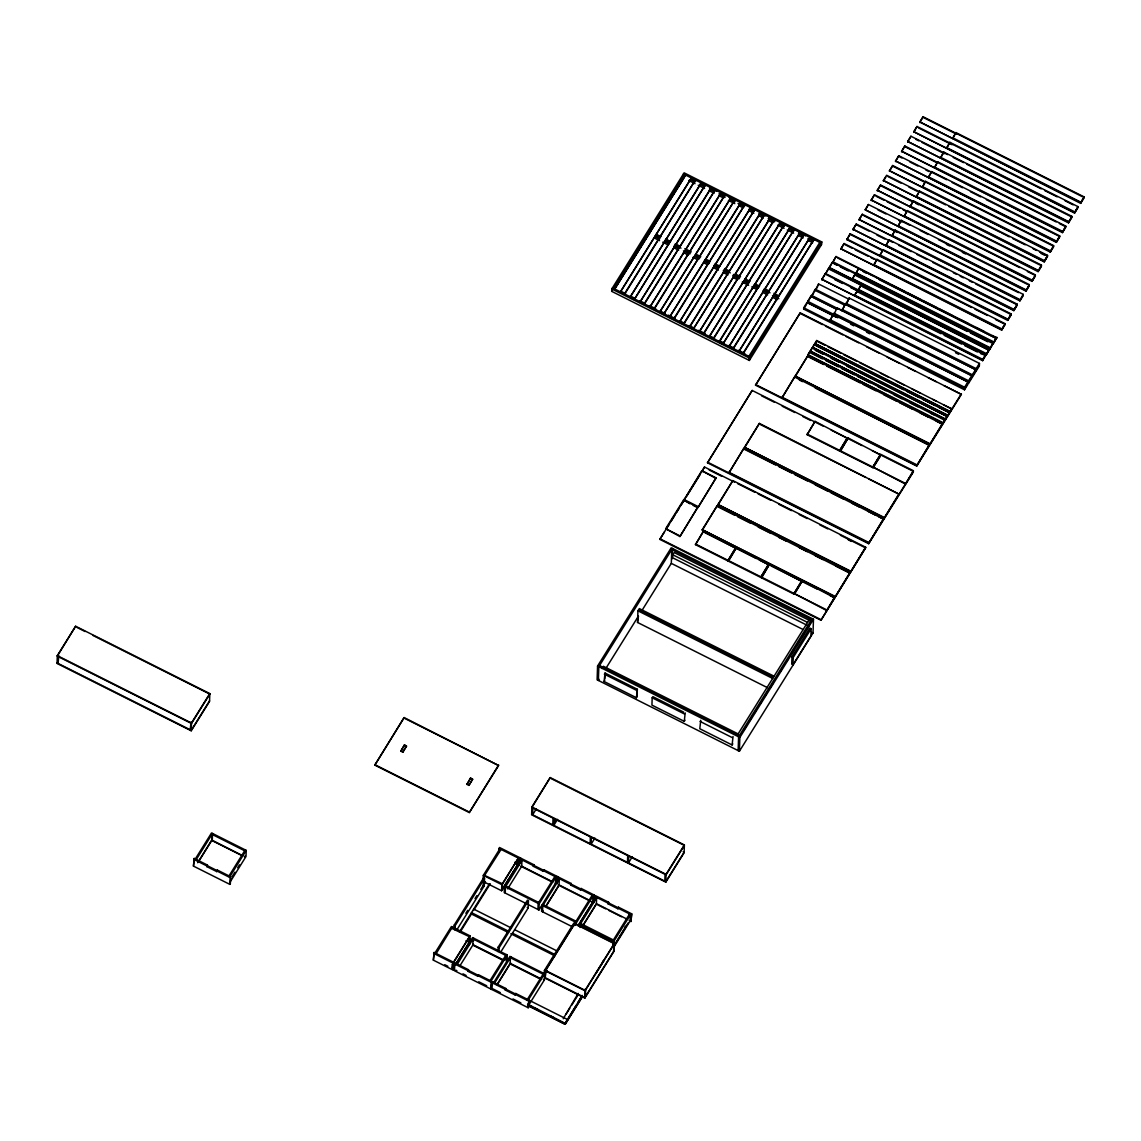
<?xml version="1.0" encoding="UTF-8"?>
<svg xmlns="http://www.w3.org/2000/svg" width="1141" height="1141" viewBox="0 0 1141 1141"><rect width="100%" height="100%" fill="white"/><g stroke="black" fill="none" stroke-linecap="round" stroke-linejoin="round"><path stroke-width="1.5" d="M57.307 655.647L57.05 663.449L191.217 730.796L209.545 701.387L209.801 693.585L75.62 626.238L57.307 655.647L191.488 722.995L191.217 730.796M58.063 663.434L58.833 655.761M75.62 626.238L57.292 656.146L191.46 723.494L209.787 694.085L92.977 635.451M193.457 866.105L194.227 858.431L207.448 865.078L206.878 866.632L216.79 871.61L217.361 870.055L230.582 876.687L230.354 883.476L229.797 884.361L193.457 866.105L194.227 858.431M206.878 866.632L207.448 865.078M216.79 871.61L217.361 870.055M229.797 884.361L230.582 876.687M199.49 860.157L212.312 839.576L212.511 833.458L196.024 859.929L195.025 859.43L211.513 832.959L246.214 850.387L246.014 856.492L229.526 882.963M374.804 765.14L404.128 717.575L498.617 765.525L469.308 812.577L374.804 765.14L404.128 717.575M400.833 751.192L404.513 744.802L406.481 746.3L402.816 752.19L400.833 751.192L404.513 744.802M402.816 752.19L406.496 745.8M433.352 960.152L434.122 952.478L454.289 962.605L454.061 969.379L453.519 970.264L433.352 960.152L434.122 952.478M435.919 954.004L452.435 927.02M451.865 928.417L469.393 936.704L469.193 942.808M453.519 970.264L453.576 968.566L452.25 967.91L452.364 964.516L452.906 963.632L454.232 964.302L453.676 965.172L452.364 964.516M452.25 967.91L452.906 963.632M454.118 928.032L454.204 925.109L483.513 878.057L484.511 878.556L484.269 885.858L456.785 929.972M453.676 965.172L454.289 962.605M455.059 929.986L455.202 925.608L484.511 878.556M454.731 963.974L454.503 970.763L490.858 989.019L491.628 981.346L478.407 974.714L477.837 976.268L467.924 971.291L468.495 969.736L455.273 963.09L454.731 963.974L467.953 970.62M466.94 784.366L470.62 777.977L472.574 779.488L468.922 785.365L466.94 784.366L470.62 777.977M468.922 785.365L472.602 778.975M469.308 812.577L498.631 765.026M467.924 971.291L468.495 969.736M469.45 944.677L469.65 938.572L468.666 938.073M434.949 952.992L451.437 926.535L469.949 935.82L469.735 941.924L456.072 963.874M473.643 910.475L473.686 909.106L511.468 928.075M473.458 941.168L473.558 938.116L457.085 964.587L456.086 964.088L472.574 937.617L507.274 955.031L507.075 961.15L506.076 960.651L506.276 954.546L489.789 981.003L490.787 981.502L507.274 955.031M477.837 976.268L478.407 974.714M483.099 881.465L483.313 875.361L499.787 848.89M483.37 882.435L483.271 885.359L484.269 885.858M484.198 878.912L484.297 875.86L500.771 849.902M484.825 875.489L502.368 883.762L502.154 889.88M490.858 989.019L491.628 981.346M491.842 989.504L492.627 981.845L505.848 988.477L505.263 990.031L515.19 995.009L515.761 993.454L528.968 1000.087L528.754 1006.875L528.197 1007.76L491.842 989.504L492.399 988.634L500.3 992.599M498.859 851.771L499.516 847.492L519.683 857.618L519.069 860.186L517.757 859.53L517.643 862.924L518.955 863.58L519.512 862.71L518.185 862.04L517.643 862.924M498.018 951.551L498.161 947.173L527.47 900.121L528.454 900.62L528.212 907.922L500.742 952.036M499.059 950.596L499.159 947.672L528.454 900.62M484.098 881.964L501.612 890.764L501.812 884.646L518.299 858.189L502.34 884.275M520.724 866.09L521.722 866.59L521.922 860.485L520.924 859.986L504.436 886.457L504.236 892.562L538.937 909.976L558.277 878.727L559.261 879.226L559.061 885.33L558.063 884.831M505.235 893.061L505.434 886.942L521.922 860.485M505.634 958.483L505.734 955.416L473.016 939L472.816 945.105L502.411 959.966M505.263 990.031L505.848 988.477M501.612 890.764L518.1 864.293L514.933 862.182M519.069 860.186L519.683 857.618M515.19 995.009L515.761 993.454M519.996 862.724L520.667 858.118L533.888 864.75L533.318 866.304L543.23 871.282L543.801 869.727L557.022 876.359L556.908 879.754M520.553 861.498L520.667 858.118M531.891 806.987L531.635 814.788L665.802 882.136L684.115 852.726L684.372 844.925L550.204 777.577L531.891 806.987L666.059 874.334L665.802 882.136M532.861 807.985L532.633 814.774L536.299 808.898M528.026 1003.31L527.926 1006.362L544.414 979.891L544.614 973.786L509.913 956.372L493.326 983.2M528.197 1007.76L528.968 1000.087M533.318 866.304L533.888 864.75M538.937 909.976L539.137 903.872L555.624 877.4L554.64 876.901L538.153 903.372L537.953 909.477L538.495 908.593M543.23 871.282L543.801 869.727M684.358 845.438L666.044 874.847L531.877 807.5L550.204 777.577M544.428 970.406L585.076 990.802L614.386 943.75L573.738 923.354L544.428 970.406L544.371 972.103L545.369 972.603M545.911 971.718L545.198 977.68L584.848 997.591L614.158 950.539M553.028 818.111L552.8 824.9L555.61 820.365M554.013 818.61L553.784 825.399L557.55 819.352M555.425 883.505L555.624 877.4M556.295 882.506L557.022 876.359M557.293 882.991L558.006 876.858L571.227 883.491L570.657 885.045L580.569 890.023L581.14 888.468L594.361 895.1L594.19 900.192M557.906 880.253L558.006 876.858M563.226 1018.742L578.216 993.412M528.782 1006.091L564.995 1024.261L582.181 995.394M527.527 1005.192L565.323 1024.162L527.541 1004.85M570.657 885.045L571.227 883.491M567.191 1020.739L567.248 1019.384L529.453 1000.415M573.681 925.051L573.738 923.354M574.665 925.551L574.75 923.34L614.4 943.25L614.143 951.052L584.834 998.104L545.184 978.194L545.441 970.392L585.091 990.302L584.834 998.104M575.392 925.166L575.492 922.113L591.979 895.642L592.963 896.141L592.764 902.26L578.116 925.779M580.569 890.023L581.14 888.468M580.013 927.49L580.127 924.438L596.6 897.967L595.616 897.468L579.129 923.939L613.829 941.354L613.63 947.472L630.117 921.001L630.317 914.897L629.319 914.397L612.831 940.854M590.139 843.641L590.368 836.852M591.352 837.351L591.138 844.14L594.889 838.107M597.57 666.03L597.114 679.822L739.397 751.234L813.02 633.027L813.476 619.235L671.208 547.823L597.57 666.03L739.853 737.443L739.397 751.234M611.69 291.354L611.776 288.987L684.115 172.833L821.777 241.935L821.705 244.302L749.352 360.456L611.69 291.354L612.389 290.242M594.361 895.1L593.591 902.773L558.819 885.316M594.689 900.22L595.36 895.599L608.581 902.231L608.01 903.8L617.923 908.778L618.493 907.209L631.715 913.841L630.93 921.514L631.715 913.841M596.6 897.967L596.401 904.086L583.579 924.666M604.088 681.491L605.03 673.047L637.334 689.264L637.092 696.595L636.407 697.721L604.088 681.491L604.787 680.378M604.83 678.909L605.03 673.047M595.887 973.458L603.575 961.107M608.01 903.8L608.581 902.231M634.31 299.484L705.281 184.928L634.31 299.484L631.201 297.929M613.616 951.423L613.829 944.634L612.845 944.135M617.923 908.778L618.493 907.209M625.083 927.804L625.125 926.449M627.479 862.382L627.707 855.593M648.43 235.032L649.885 231.067L649.828 232.793M628.705 856.092L628.477 862.881L632.228 856.848M767.522 687.695L637.548 622.458L637.933 610.82L639.331 608.581L774.054 676.199M628.349 922.67L613.288 947.158M638.418 616.354L637.548 622.458M629.219 917.45L629.319 914.397M636.407 697.721L637.334 689.264M683.659 712.127L652.88 696.666L652.181 697.793L651.939 705.124L684.258 721.34L684.957 720.228M865.677 547.266L850.772 571.812L717.96 504.493L732.836 480.589L865.677 547.266L820.964 620.262L659.812 539.365L704.496 467.011L734.504 482.087M683.887 500.1L701.815 470.691L716.092 477.851L698.149 507.26L683.587 499.958L665.674 528.711L679.922 536.527L697.864 507.117L679.922 536.527M684.6 176.955L684.657 175.229L683.958 176.356M672.12 558.79L672.463 548.45L598.84 666.658L598.383 680.45L599.082 679.323M811.465 621.446L674.217 552.558L672.833 554.797L672.734 557.821L807.457 625.439M664.832 881.137L665.046 874.348M683.587 499.958L689.906 503.794M684.258 721.34L685.199 712.897M695.468 544.656L703.398 531.307L735.688 548.179L727.787 560.873L695.468 544.656L703.398 531.307M698.149 507.26L716.092 477.851M701.815 470.691L716.063 478.507M849.974 572.482L835.069 597.028L702.257 529.695L717.133 505.805L849.959 573.124L835.725 565.979M704.496 467.011L701.672 472.146M913.37 470.705L905.441 484.055L873.136 467.182L881.052 454.489L913.37 470.705L913.328 472.003L868.658 543.701L707.491 462.804L752.176 390.45L823.274 426.149M700.745 720.299L699.804 728.742L732.108 744.959L732.807 743.846M702.228 530.351L717.133 505.805M743.832 448.356L728.914 472.902L743.832 448.356L883.562 519.155L878.798 516.759M727.787 560.873L735.717 547.537M728.343 561.158L736.287 547.823L768.578 564.681L760.662 577.389L728.343 561.158L736.287 547.823M732.836 480.589L717.931 505.135M732.108 744.959L733.05 736.515M899.137 493.554L884.218 518.1L744.488 447.301L759.378 423.397L899.108 494.196M749.352 360.456L749.437 358.089L821.777 241.935M684.629 322.775L754.672 209.716L683.716 323.63M738.141 750.607L738.598 736.815L812.221 618.607M752.176 390.45L707.491 462.804M755.542 385.187L800.226 312.834L961.378 394.372L916.708 466.084L755.542 385.187L800.226 312.834M744.46 447.942L759.378 423.397M760.662 577.389L768.592 564.039M761.461 577.788L769.391 564.438L801.681 581.311L793.779 594.005L761.461 577.788L769.391 564.438M794.592 377.001L782.013 397.81L794.592 377.001L929.287 445.275L815.173 387.983M942.452 423.525L929.872 444.334L795.177 376.059L807.728 355.892L942.437 424.167L936.091 420.986M793.779 594.005L801.709 580.655M791.968 656.831L791.726 664.162L792.981 664.789L810.894 636.036L811.137 628.705L809.882 628.063L791.968 656.831L793.237 657.458L792.981 664.789M829.835 320.892L833.13 314.36L967.853 381.993L967.768 384.574L964.516 389.808L803.663 309.068L803.706 307.77L806.958 302.55L835.626 316.927M834.599 597.171L826.669 610.506L794.364 593.648L802.28 580.94L834.57 597.813L829.963 595.502M806.915 303.834L806.958 302.55M837.936 317.811L807.671 302.622L807.714 301.324L810.98 296.104L836.453 308.897M795.149 376.715L807.728 355.892M944.862 419.66L942.979 423.297L807.857 354.808L809.725 351.813L944.848 420.302M810.98 296.104L807.671 302.622M807.842 355.45L809.725 351.813M835.283 308.641L811.394 296.646L814.703 290.128L844.953 305.317M794.35 594.29L802.28 580.94M807.115 434.692L815.045 421.357L847.349 438.23L839.434 450.923L807.115 434.692L815.045 421.357M947.215 415.895L945.333 419.517L810.21 351.043L812.064 348.048L947.187 416.536M812.064 348.048L810.181 351.685M949.554 412.129L947.672 415.752L812.549 347.278L814.417 344.282L949.54 412.771L938.401 407.18M814.66 291.426L814.703 290.128M848.79 299.156L818.539 283.966L815.23 290.484L817.683 286.562M814.417 344.282L812.535 347.919M951.908 408.364L950.025 411.987L814.902 343.512L816.756 340.517L951.879 409.006L943.935 405.012M814.874 344.154L816.756 340.517M818.496 285.25L818.539 283.966M821.834 279.288L982.686 360.028L985.938 354.794L982.658 360.67L821.834 279.288L825.086 274.054L986.266 354.88L989.518 349.659L828.694 268.278L825.414 274.14L828.694 268.278M825.086 274.054L821.805 279.93M829.15 267.522L990.003 348.262L993.269 343.042L989.989 348.904L829.15 267.522L832.417 262.302L993.597 343.127L996.849 337.893L836.025 256.511L832.745 262.387L836.025 256.511M832.417 262.302L829.136 268.164M820.964 620.262L865.662 547.908L840.347 535.215M833.13 314.36L830.648 319.58M833.843 314.445L837.152 307.927L971.875 375.546L971.79 378.142L968.524 383.362L968.609 380.78L971.875 375.546M837.109 309.211L837.152 307.927M876.973 259.364L873.692 265.24L876.973 259.364L1004.979 323.616L1004.936 324.914L1001.67 330.148L840.846 248.752L844.098 243.532L910.133 276.678M845.267 304.162L841.972 310.68L845.267 304.162L975.598 369.57L975.512 372.166L972.246 377.386L972.332 374.804L975.598 369.57M840.831 249.408L844.098 243.532M839.434 450.923L847.364 437.574M882.207 251.562L879.768 255.484L883.034 249.608L1011.054 313.875L1011.012 315.158L1007.745 320.393L846.893 239.653L850.173 233.777L1011.026 314.517L1007.774 319.737L846.922 238.997M840.232 451.323L848.162 437.973L880.453 454.845L872.551 467.539L840.232 451.323L848.162 437.973M845.809 304.519L849.118 298.001L979.434 363.409L979.349 365.99L976.083 371.224L976.168 368.643L979.434 363.409M846.893 239.653L850.173 233.777M849.075 299.284L849.118 298.001M889.11 239.852L885.844 245.729L889.11 239.852L1017.13 304.119L1017.087 305.403L1013.821 310.637L852.997 229.255L856.249 224.021L892.875 242.405M854.923 274.411L852.341 279.16L854.923 274.411L993.24 343.683M852.969 229.897L856.249 224.021M854.695 295.134L857.248 291.012L854.695 295.134L982.701 359.386L982.658 360.67M858.531 268.62L855.95 273.369L858.531 268.62L996.179 338.364L879.083 279.588M895.186 230.111L891.92 235.987L895.186 230.111L1023.206 294.364L1023.163 295.647L1019.897 300.882L859.073 219.5L862.325 214.266L1018.442 292.624M858.274 289.985L860.856 285.236L988.848 350.13M862.325 214.266L859.045 220.142M860.856 285.236L859.13 288.616M909.805 225.305L868.401 204.51L865.149 209.744L1025.973 291.126L1029.239 285.906L1029.282 284.608L901.262 220.356L897.981 226.232L901.262 220.356M868.401 204.51L865.933 209.088M907.337 210.6L904.057 216.476L907.337 210.6L1035.343 274.853L1035.301 276.151L1032.049 281.371L871.225 199.989L874.477 194.754L962.633 239.011M874.477 194.754L871.196 200.631M913.413 200.845L910.133 206.721L913.413 200.845L1041.419 265.097L1041.376 266.395L1038.125 271.615L877.301 190.233L880.552 185.013L1039.822 264.954M868.658 543.701L883.59 518.513M877.272 190.889L880.552 185.013M872.551 467.539L880.481 454.204M919.489 191.089L916.209 196.965L919.489 191.089L1047.495 255.342L1047.452 256.639L1044.2 261.874L883.376 180.478L886.628 175.258L929.63 196.837M922.285 187.21L925.565 181.333L1053.571 245.6L1053.528 246.884L1050.276 252.118L889.452 170.722L892.704 165.502L1053.557 246.242L1050.291 251.462L889.452 170.722M889.424 171.378L892.704 165.502M931.641 171.592L928.36 177.454L931.641 171.592L1059.647 235.845L1059.604 237.128L1056.352 242.363L895.528 160.981L898.78 155.746L946.559 179.722M895.5 161.623L898.78 155.746M937.717 161.837L934.436 167.713L937.717 161.837L1065.723 226.089L1065.68 227.373L1062.428 232.607L901.59 151.225L904.856 145.991L1056.152 221.939M901.575 151.867L904.856 145.991M943.792 152.081L940.512 157.957L943.792 152.081L1071.798 216.334L1071.756 217.631L1068.504 222.852L907.665 141.47L910.932 136.235L947.558 154.62M910.932 136.235L907.651 142.112M949.868 142.325L946.588 148.202L949.868 142.325L1077.874 206.578L1077.831 207.876L1074.58 213.096L913.741 131.714L917.007 126.48L961.592 148.872M917.007 126.48L913.727 132.356M955.944 132.57L952.664 138.446L955.944 132.57L1083.95 196.822L1083.907 198.12L1080.655 203.355L919.817 121.959L923.083 116.739L1082.353 196.68M919.803 122.615L923.083 116.739M925.565 181.333L923.098 185.912M916.708 466.084L929.316 444.619M964.516 389.808L964.601 387.227L967.853 381.993M986.266 354.88L988.862 349.488M989.989 348.904L992.57 344.154M993.597 343.127L996.193 337.722M1001.67 330.148L1004.979 323.616M1007.745 320.393L1011.054 313.875M1013.821 310.637L1017.13 304.119M1019.897 300.882L1023.206 294.364M1025.973 291.126L1029.282 284.608M1032.049 281.371L1035.343 274.853M1038.125 271.615L1041.419 265.097M1044.2 261.874L1047.495 255.342M1050.276 252.118L1053.571 245.6M1056.352 242.363L1059.647 235.845M1062.428 232.607L1065.723 226.089M1068.504 222.852L1071.798 216.334M1074.58 213.096L1077.874 206.578M1080.655 203.355L1083.95 196.822M191.018 722.125L190.247 729.784L190.804 728.914M191.488 722.995L209.801 693.585M209.559 700.874L191.246 730.283L57.064 662.935M197.707 862.724L211.77 840.047L242.919 855.793M245.229 849.888L228.742 876.345L229.726 876.844L246.214 850.387M232.208 876.573L234.946 872.166M237.699 867.759L239.524 864.821M244.474 856.877L245.03 855.992M613.73 288.502L684.671 174.587M613.701 289.144L614.4 288.017M615.512 287.874L683.673 178.452M624.441 293.879L695.397 179.964L624.427 294.521M644.209 303.791L715.15 189.891L644.18 304.447M654.078 308.755L725.034 194.84L654.991 307.899M673.846 318.667L744.788 204.767L673.818 319.323M689.592 326.583L760.548 212.668L689.578 327.225M703.484 333.543L774.425 219.643L703.455 334.199M713.353 338.506L784.309 224.592L714.266 337.65M719.229 341.459L790.185 227.544L719.215 342.1M733.121 348.419L804.063 234.518L733.092 349.075M742.991 353.382L813.947 239.467L743.903 352.526M748.867 356.334L819.823 242.42M659.812 539.365L664.461 531.906M666.315 528.911L669.111 524.432M670.965 521.437L674.688 515.461M676.556 512.48L679.351 508.002M681.206 505.007L684.928 499.031M686.782 496.05L699.818 475.127M803.663 309.068L806.102 305.146M811.394 296.646L813.847 292.724M883.348 181.134L885.787 177.212M601.992 668.526L603.389 666.287L738.113 733.905M605.828 668.483L638.447 616.111M642.183 610.121L671.065 563.74M465.87 913.299L467.71 910.361M475.027 898.595L476.867 895.656M480.76 889.395L485.424 881.907M846.622 303.206L848.262 300.596M459.509 931.855L489.389 883.904M460.408 931.712L471.604 913.727M474.414 909.234L490.273 883.762M453.462 962.291L469.949 935.82M453.448 962.79L469.379 937.203M453.277 967.882L469.208 942.295L466.027 940.697M502.183 889.367L518.114 863.78M453.576 968.566L454.118 967.682L452.792 967.026M459.623 966.284L473.358 944.22M507.659 888.868L521.722 866.19L552.886 881.922M494.424 983.328L510.911 956.857M559.261 879.226L542.774 905.697L542.574 911.802L543.13 910.917M497.034 984.612L510.17 963.446L541.319 979.092L510.17 963.546M545.94 906.097L559.076 884.931L590.225 900.677M497.875 983.556L510.697 962.975M546.239 905.925L558.149 886.799M543.629 973.287L527.142 999.758L528.126 1000.243L544.614 973.786M545.284 970.634L574.75 923.34M545.427 970.905L574.722 923.853M592.963 896.141L576.49 922.613L541.79 905.198L541.576 911.302L572.169 926.663M582.352 926.349L596.415 903.672L627.579 919.418M873.122 467.824L880.153 456.543M737.657 734.647L808.955 620.191M566.036 1014.249L569.773 1008.259M571.641 1005.264L578.173 994.767M743.932 729.883L746.742 725.362M749.551 720.841L752.375 716.334M754.244 713.31L756.126 710.301M759.877 704.282L761.746 701.273M764.57 696.752L767.38 692.23M770.189 687.709L773.013 683.202M780.515 671.15L782.384 668.141M786.135 662.108L788.017 659.099M791.768 653.08L793.637 650.056M796.461 645.549L799.27 641.028M802.08 636.507L803.963 633.497M806.773 628.976L809.597 624.455M739.853 737.443L813.476 619.235M613.829 941.354L630.317 914.897M585.091 990.302L614.4 943.25M576.191 1005.335L565.037 1023.249L528.554 1004.593M578.045 1002.354L580.84 997.876M793.237 657.458L811.137 628.705M564.995 1024.261L582.267 996.649M613.302 946.83L626.537 925.451M565.323 1024.162L582.252 996.992M967.81 383.29L964.559 388.51L803.706 307.77M971.832 376.844L968.566 382.064L807.714 301.324M975.555 370.868L972.289 376.088L811.436 295.348M979.392 364.706L976.125 369.926L815.273 289.186M982.701 359.386L985.253 355.279L980.504 353.539M961.392 393.731L916.736 465.442L755.57 384.531M989.547 349.018L986.28 354.238L825.428 273.498M996.863 337.251L993.611 342.471L832.759 261.731M1004.95 324.272L1001.698 329.492L840.846 248.752M1023.177 295.006L1019.926 300.24L859.073 219.5M1029.253 285.25L1026.001 290.484L865.149 209.744M1041.405 265.753L1038.153 270.973L877.301 190.233M1077.86 207.22L1074.594 212.454L913.741 131.714M1083.921 197.479L1080.67 202.699L919.817 121.959M666.059 874.334L684.372 844.925M923.055 117.38L956.5 134.167M952.678 137.804L1080.698 202.057M962.491 149.314L979.877 158.043M980.704 158.456L995.679 165.973M996.635 166.458L1041.22 188.836M1044.671 190.561L1057.151 196.837M1065.109 200.83L1073.111 204.852M918.576 127.935L952.022 144.722M946.602 147.56L1074.622 211.812M953.248 157.487L963.489 162.621M966.669 164.218L1071.784 216.975L1068.518 222.21L907.665 141.47M915.681 139.288L918.876 140.885M922.056 142.482L944.349 153.678M940.541 157.301L1068.547 221.568M1059.333 223.536L1065.708 226.731L1062.442 231.965L901.59 151.225M904.827 146.633L936.69 162.621M934.465 167.057L1062.471 231.309M952.165 182.546L962.476 187.723M970.449 191.717L980.604 196.822M986.366 199.718L1059.632 236.487L1056.366 241.721L895.528 160.981M898.751 156.388L901.946 157.986M909.905 161.993L917.863 165.987M925.836 169.98L929.016 171.578M928.389 176.812L1056.395 241.065M892.676 166.144L924.538 182.132M922.313 186.568L1050.319 250.82M930.528 197.293L945.547 204.838M948.742 206.435L963.717 213.952M964.658 214.422L979.52 221.882M980.59 222.424L1000.072 232.194M1001.299 232.807L1009.257 236.815M1012.709 238.54L1025.188 244.802M1033.147 248.795L1036.413 250.435M1039.522 251.99L1047.481 255.998L1044.229 261.218L883.376 180.478M888.197 176.698L900.934 183.088M908.906 187.095L916.865 191.089M1041.091 253.445L1044.272 255.042M916.237 196.323L1044.243 260.576M880.538 185.655L912.386 201.643M915.567 203.241L918.747 204.838M910.161 206.079L1038.167 270.331M963.66 239.524L1019.526 267.565M1027.371 271.501L1035.329 275.494L1032.077 280.729L871.225 199.989M876.046 196.209L884.018 200.203M887.199 201.8L899.935 208.204M903.116 209.801L906.311 211.399M904.086 215.834L1032.092 280.087M920.202 230.525L928.104 234.49M938.472 239.681L1027.67 284.466M877.942 209.958L885.901 213.952M898.637 220.356L901.832 221.953M946.417 244.331L949.597 245.928M962.348 252.332L965.528 253.93M898.01 225.576L1026.016 289.843M863.894 215.72L897.339 232.507M891.934 235.331L1019.94 299.584M898.58 245.272L911.217 251.605M916.765 254.4L927.02 259.549M932.696 262.387L947.572 269.861M953.405 272.785L956.586 274.382M960.209 276.208L963.375 277.791M969.322 280.786L972.517 282.383M975.698 283.981L1017.102 304.761L1013.85 309.995L852.997 229.255M856.235 224.663L868.971 231.067M876.93 235.06L884.903 239.054M885.858 245.087L1013.864 309.339M850.159 234.418L882.007 250.407M879.782 254.842L1007.788 319.095M910.989 277.106L930.671 286.99M931.698 287.489L946.474 294.92M947.615 295.49L971.504 307.485M974.927 309.197L987.436 315.472M995.465 319.509L1003.367 323.474M844.083 244.174L852.042 248.167M855.237 249.765L867.973 256.169M871.153 257.766L874.334 259.364M873.706 264.598L1001.712 328.85M683.416 173.96L821.078 243.062L821.007 245.429L819.737 244.787M691.018 178.424L695.782 180.82M700.56 183.216L705.323 185.612M710.101 188.008L716.462 191.189M721.226 193.585L724.407 195.182M729.17 197.578L735.531 200.773M740.309 203.169L745.073 205.565M749.851 207.962L754.615 210.343M759.378 212.739L765.739 215.934M768.92 217.532L775.281 220.726M780.059 223.123L784.823 225.519M789.586 227.9L794.364 230.297M799.128 232.693L805.489 235.887M810.267 238.284L813.447 239.881M690.319 179.551L695.083 181.947M699.861 184.329L704.625 186.725M709.402 189.121L714.166 191.517M718.944 193.913L725.291 197.108M730.069 199.504L734.833 201.886M738.013 203.483L744.374 206.678M749.152 209.074L753.916 211.47M758.679 213.866L763.457 216.262M768.221 218.658L774.582 221.839M779.36 224.235L784.124 226.631M788.887 229.027L793.665 231.423M798.429 233.819L803.207 236.216M807.971 238.597L812.749 240.993M688.665 180.478L695.026 183.658M698.206 185.256L704.567 188.45M709.345 190.847L714.109 193.243M718.887 195.639L723.651 198.035M728.414 200.431L734.775 203.611M739.553 206.008L742.734 207.605M749.095 210.8L753.859 213.196M758.622 215.592L763.4 217.988M768.164 220.37L772.942 222.766M777.706 225.162L784.067 228.357M787.247 229.954L793.608 233.149M798.372 235.545L803.15 237.927M807.914 240.323L812.692 242.719M837.594 257.952L872.623 275.537M875.817 277.135L888.554 283.538M891.734 285.136L904.485 291.526M907.665 293.123L920.402 299.527M923.597 301.124L936.333 307.514M939.514 309.111L952.25 315.515M960.223 319.509L968.181 323.502M976.14 327.496L984.113 331.503M992.071 335.497L996.849 337.893M863.252 271.644L866.418 273.241M855.978 272.728L993.64 341.829M833.985 263.742L837.166 265.34M840.361 266.937L848.319 270.93M854.909 275.052L967.254 331.446M970.42 333.029L987.821 341.772M852.37 278.518L990.031 347.62M828.666 268.919L866.889 288.103M870.084 289.7L882.82 296.104M886.001 297.701L898.737 304.091M901.932 305.688L914.668 312.092M917.849 313.689L930.6 320.079M938.558 324.073L946.517 328.08M954.489 332.074L962.448 336.067M970.406 340.061L978.379 344.054M986.337 348.062L989.518 349.659M862.411 286.676L987.265 349.331M858.303 289.343L986.309 353.596M834.627 279.502L842.586 283.496M850.544 287.503L985.91 355.45M857.233 291.668L940.983 333.714M944.149 335.297L961.535 344.026M964.701 345.609L977.338 351.956M955.502 352.712L958.725 354.338M845.852 303.221L976.168 368.643M842.015 309.382L972.332 374.804M833.886 313.147L968.609 380.78M850.673 324.201L853.867 325.813M866.604 332.202L869.784 333.8M829.878 319.594L964.601 387.227M656.246 234.262L661.01 236.658M665.774 239.054L670.551 241.45M675.315 243.832L680.093 246.228M684.857 248.624L691.218 251.819M695.981 254.215L700.759 256.611M705.523 259.007L710.301 261.389M715.065 263.785L719.843 266.181M724.606 268.577L729.37 270.973M735.731 274.168L740.509 276.564M745.273 278.946L750.051 281.342M754.814 283.738L759.592 286.134M764.356 288.53L769.12 290.926M773.898 293.323L778.661 295.719M655.547 235.374L660.311 237.77M665.075 240.166L669.853 242.562M674.616 244.958L680.977 248.153M685.755 250.549L690.519 252.945M695.297 255.327L700.061 257.723M704.824 260.119L709.602 262.516M714.366 264.912L719.144 267.308M723.907 269.704L730.269 272.884M733.449 274.482L739.81 277.677M744.574 280.073L749.352 282.469M754.115 284.865L758.893 287.261M763.657 289.643L770.018 292.838M774.782 295.234L777.962 296.831M654.848 236.501L659.612 238.897M664.39 241.293L669.154 243.689M673.917 246.085L678.695 248.467M683.459 250.863L689.82 254.058M694.598 256.454L699.362 258.85M704.125 261.246L708.903 263.642M713.667 266.024L718.445 268.42M723.209 270.816L727.987 273.212M732.75 275.609L739.111 278.803M743.875 281.199L748.653 283.581M753.417 285.977L758.195 288.373M762.958 290.77L767.736 293.166M772.5 295.562L778.861 298.757M654.791 238.227L659.555 240.623M662.736 242.22L667.499 244.616M673.86 247.797L678.638 250.193M683.402 252.589L688.18 254.985M692.944 257.381L697.721 259.777M704.068 262.972L707.249 264.555M713.61 267.75L718.388 270.146M723.152 272.542L727.929 274.938M732.693 277.334L737.457 279.73M742.235 282.127L748.596 285.307M751.776 286.904L756.54 289.301M762.901 292.495L767.679 294.891M772.443 297.288L777.206 299.684M800.212 313.475L822.333 324.586M825.485 326.169L842.871 334.898M846.037 336.481L858.674 342.828M866.575 346.793L879.212 353.139M887.113 357.104L899.75 363.437M907.651 367.402L915.553 371.381M928.189 377.714L936.091 381.679M943.992 385.644L961.378 394.372M816.742 341.173L824.686 345.153M827.867 346.75L840.589 353.139M843.769 354.737L856.492 361.126M859.672 362.71L872.38 369.099M880.339 373.093L888.283 377.086M896.227 381.065L904.185 385.059M912.13 389.052L920.088 393.046M932.796 399.421L935.977 401.019M814.902 343.512L950.039 411.345M815.986 345.737L903.43 389.623M906.61 391.22L919.332 397.61M922.513 399.207L935.221 405.583M812.549 347.278L947.7 415.11M815.23 350.301L823.174 354.281M831.119 358.274L839.077 362.267M847.021 366.261L945.604 415.738M810.21 351.043L945.347 418.875M809.696 352.469L822.419 358.844M825.599 360.442L838.321 366.832M841.502 368.429L854.224 374.819M857.404 376.402L870.112 382.791M878.071 386.785L886.015 390.778M893.973 394.757L901.918 398.751M909.862 402.744L917.82 406.738M930.528 413.113L933.709 414.711M807.857 354.808L943.008 422.641M807.714 356.548L823.56 364.492M826.726 366.09L860.014 382.791M863.181 384.389L875.874 390.75M883.79 394.729L896.469 401.09M899.636 402.687L912.329 409.049M920.245 413.028L928.175 417.007M795.177 376.059L929.901 443.692M799.328 380.024L802.494 381.622M620.761 291.212L625.539 293.608M630.303 296.004L635.081 298.4M639.844 300.796L644.608 303.192M649.386 305.574L655.747 308.769M660.511 311.165L665.289 313.561M668.469 315.158L674.816 318.353M679.594 320.749L684.358 323.145M689.135 325.527L693.899 327.923M698.677 330.32L705.038 333.514M709.802 335.91L714.566 338.306M719.343 340.703L724.107 343.084M728.885 345.481L733.649 347.877M738.427 350.273L744.773 353.468M612.475 287.86L750.136 356.962L750.051 359.329L748.796 358.702M639.145 301.909L643.923 304.305M659.812 312.292L664.59 314.688M669.353 317.07L672.534 318.667M678.895 321.862L682.076 323.459M690.02 327.453L693.2 329.05M718.645 341.815L723.408 344.211M611.776 288.987L749.437 358.089M782.027 397.168L916.751 464.786M831.176 430.114L848.562 438.829M849.674 439.399L861.983 445.575M872.266 450.724L884.903 457.07M885.644 457.441L913.342 471.347L868.686 543.059L707.52 462.162M761.632 395.856L774.283 402.202M782.17 406.167L794.821 412.514M802.722 416.479L810.623 420.444M807.143 434.051L839.462 450.281M840.247 450.666L872.565 466.897M873.136 467.182L905.455 483.399M759.35 424.053L865.762 477.451M868.943 479.049L897.525 493.397M744.488 447.301L884.246 517.458M743.804 448.998L775.566 464.943M778.747 466.541L791.455 472.916M794.635 474.513L807.329 480.889M815.273 484.882L827.981 491.258M831.161 492.855L843.869 499.23M851.799 503.21L859.743 507.203M867.688 511.182L875.632 515.176M728.942 472.26L868.7 542.417M737.671 483.67L754.957 492.356M758.123 493.939L770.845 500.329M778.675 504.251L791.398 510.64M799.242 514.577L807.186 518.57M819.794 524.889L827.738 528.882M709.203 470.035L721.854 476.382M848.248 539.836L851.414 541.419M717.96 504.493L850.787 571.17M717.119 506.447L734.519 515.176M737.671 516.759L750.322 523.12M758.237 527.085L770.888 533.432M778.79 537.397L786.705 541.376M799.356 547.723L807.258 551.688M815.159 555.667L823.075 559.632M683.901 499.458L698.178 506.618M693.086 505.377L697.836 507.774M702.257 529.695L835.084 596.372M704.91 532.733L735.688 548.179M736.259 548.464L756.269 558.505M759.336 560.046L768.578 564.681M770.917 565.865L801.681 581.311M802.251 581.596L817.641 589.312M665.674 528.711L679.95 535.885M695.482 544.015L727.801 560.231M728.372 560.516L760.69 576.733M761.489 577.132L793.794 593.363M794.364 593.648L826.683 609.865M659.826 538.723L820.992 619.62M811.522 619.72L671.764 549.577L671.307 563.369L803.121 629.532M672.833 554.797L807.557 622.43M811.764 632.399L813.02 633.027M638.632 609.693L773.356 677.326M637.933 610.82L772.657 678.453M599.538 665.531L739.297 735.688M700.046 721.412L732.351 737.642M652.181 697.793L684.5 714.009M604.331 674.174L636.649 690.391M550.19 778.091L683.373 844.939M683.145 851.728L684.129 852.227L665.816 881.636L531.649 814.275M404.099 718.088L497.048 764.741M404.499 745.315L406.481 746.3M470.591 778.49L472.574 779.488M400.862 750.678L402.844 751.677M466.954 783.853L468.937 784.851M374.819 764.627L469.336 812.078M77.189 627.536L85.076 631.501M533.86 865.42L543.786 870.398M571.213 884.175L581.126 889.153M608.552 902.916L618.465 907.894M498.974 848.376L519.126 858.488M520.125 858.988L533.332 865.634M543.259 870.612L556.466 877.244M557.464 877.743L570.685 884.375M580.598 889.352L593.819 895.985M594.803 896.484L608.025 903.116M617.937 908.093L631.158 914.725M518.299 858.645L519.626 859.316M514.905 862.696L518.1 864.293M629.119 920.502L630.117 921.001M515.803 863.723L518.898 865.277M521.48 866.575L551.502 881.651M597.741 904.856L605.643 908.821M608.809 910.404L621.446 916.751M505.976 886.072L538.695 902.488M543.33 904.813L576.048 921.229M580.669 923.554L613.387 939.984M483.313 875.361L501.812 884.646M504.436 886.457L539.137 903.872M527.228 907.423L528.212 907.922M602.562 961.278L603.56 961.777M514.605 929.658L557.108 950.995M509.271 931.598L471.49 912.643L471.447 913.998L507.645 932.168M512.409 933.181L554.911 954.518M510.797 933.752L554.868 955.873M545.969 970.021L546.967 970.52M584.634 989.418L585.633 989.917L585.404 996.706L584.406 996.207M454.204 925.109L455.202 925.608M498.161 947.173L499.159 947.672M543.073 974.172L510.355 957.741L510.155 963.86L541.319 979.491M543.416 979.392L544.414 979.891M472.83 944.705L503.98 960.337L472.816 944.805M244.673 850.772L211.955 834.342L211.755 840.446L241.364 855.308M468.48 970.406L478.393 975.384M505.82 989.161L515.732 994.125M433.58 953.363L453.733 963.475M477.865 975.584L491.086 982.23M492.071 982.729L505.292 989.361M515.204 994.339L528.426 1000.971M528.554 1004.936L531.72 1006.533M534.887 1008.116L538.067 1009.714M550.761 1016.089L553.927 1017.672M455.887 970.192L456.871 970.691M444.762 964.716L447.857 966.27M462.961 973.843L466.113 975.441M478.764 981.788L486.665 985.753M512.951 998.945L520.852 1002.91M207.42 865.748L217.332 870.726M193.67 859.316L206.892 865.962M216.804 870.94L230.026 877.572M614.571 288.915L685.513 175.015L614.571 288.915M620.447 291.868L691.389 177.953L620.447 291.868M630.317 296.831L701.273 182.917L630.317 296.831M640.201 301.78L711.157 187.88L640.201 301.78M650.085 306.744L721.026 192.829L650.085 306.744M659.954 311.707L730.91 197.792L659.954 311.707M663.962 313.718L734.918 199.803L663.962 313.718M669.838 316.656L740.794 202.756L669.838 316.656M679.722 321.619L750.664 207.705L679.722 321.619M693.6 328.594L764.556 214.679L693.6 328.594M699.476 331.546L770.432 217.631L699.476 331.546M709.36 336.495L780.301 222.581L709.36 336.495M723.237 343.47L794.193 229.555L723.237 343.47M729.113 346.422L800.069 232.507L729.113 346.422M738.997 351.371L809.939 237.471L738.997 351.371"/></g></svg>
